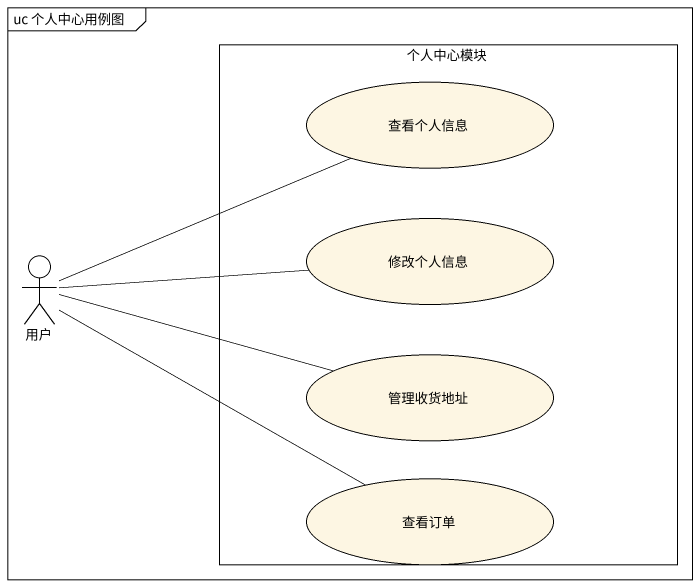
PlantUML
@startuml
mainframe uc 个人中心用例图
rectangle 个人中心模块 {
  usecase 查看个人信息
  usecase 修改个人信息
  usecase 管理收货地址
  usecase 查看订单
}
actor 用户
用户 -right- 查看个人信息
用户 -right- 修改个人信息
用户 -right- 管理收货地址
用户 -right- 查看订单
@enduml
